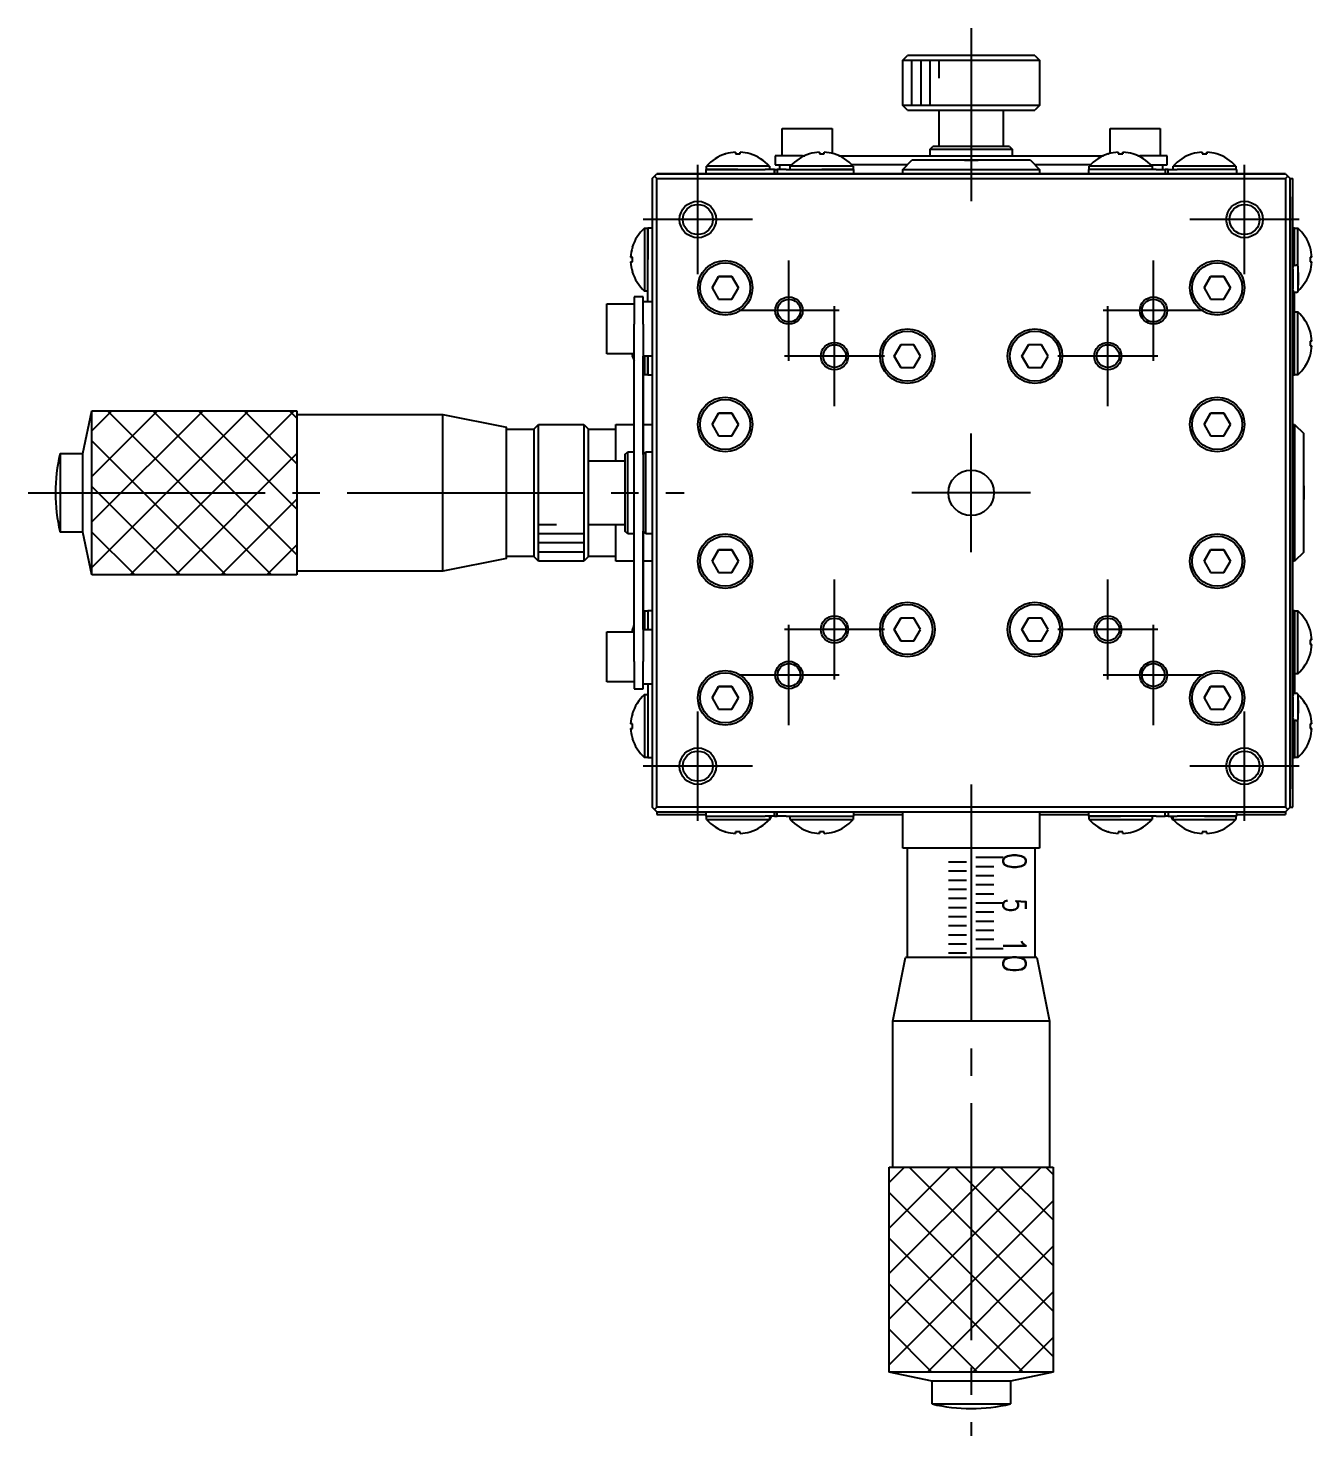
# Model space of a CAD drawing. Extents: x -80 to 133, y 99 to 279.
# Drawn here: x -11.9 to 58.5, y 201.3 to 278.5 of the extents above; entities that cross this region are included whole.
import ezdxf

# ---------------------------------------------------------------- set-up
doc = ezdxf.new("R2010")
doc.units = 0
doc.linetypes.add('CENTER', pattern=[17.5, 13, -1.5, 1.5, -1.5])
doc.layers.get('0').update_dxf_attribs({"linetype": 'CONTINUOUS'})
doc.layers.add('CENTER', color=1, linetype='CENTER')
doc.styles.get("Standard").update_dxf_attribs({"font": 'txt.shx', "bigfont": '@extfont2.shx'})

msp = doc.modelspace()

# ---------------------------------------------------------------- linework, layer by layer
at = {"color": 7, "linetype": 'CONTINUOUS'}
for p, q in [((36.091, 276.788), (36.341, 277.038)), ((36.091, 276.788), (43.591, 276.788)), ((36.091, 274.288), (36.091, 276.788)), ((43.341, 277.038), (36.341, 277.038)), ((43.341, 277.038), (36.341, 277.038)), ((43.341, 277.038), (43.591, 276.788)), ((43.591, 276.788), (43.591, 274.288)), ((43.591, 274.288), (36.091, 274.288)), ((36.341, 274.038), (36.091, 274.288)), ((43.591, 274.288), (43.341, 274.038)), ((36.341, 274.038), (43.341, 274.038)), ((38.091, 272.038), (38.091, 274.038)), ((41.591, 274.038), (41.591, 272.038)), ((29.466, 273.038), (30.841, 273.038)), ((29.466, 271.538), (29.466, 273.038)), ((30.841, 273.038), (32.216, 273.038)), ((32.216, 273.038), (32.216, 271.661)), ((47.466, 273.038), (48.841, 273.038)), ((47.466, 271.661), (47.466, 273.038)), ((48.841, 273.038), (50.216, 273.038)), ((50.216, 273.038), (50.216, 271.538)), ((37.591, 271.888), (37.741, 272.038)), ((41.941, 272.038), (37.741, 272.038)), ((38.091, 272.038), (37.741, 272.038)), ((41.941, 272.038), (41.591, 272.038)), ((41.941, 272.038), (42.091, 271.888)), ((26.366, 271.636), (26.368, 271.633)), ((26.366, 271.636), (26.368, 271.633)), ((26.911, 271.73), (26.911, 271.633)), ((26.911, 271.73), (26.911, 271.633)), ((26.911, 271.633), (27.171, 271.633)), ((27.171, 271.633), (27.171, 271.73)), ((27.715, 271.633), (27.717, 271.636)), ((29.091, 271.538), (29.091, 271.038)), ((30.591, 271.538), (29.091, 271.538)), ((30.591, 271.538), (30.703, 271.538)), ((30.966, 271.636), (30.968, 271.633)), ((30.966, 271.636), (30.968, 271.633)), ((31.511, 271.73), (31.511, 271.633)), ((31.511, 271.73), (31.511, 271.633)), ((31.511, 271.633), (31.771, 271.633)), ((31.771, 271.633), (31.771, 271.73)), ((32.315, 271.633), (32.317, 271.636)), ((32.58, 271.538), (47.103, 271.538)), ((36.091, 270.788), (36.591, 271.288)), ((43.091, 271.288), (36.591, 271.288)), ((39.841, 271.288), (36.591, 271.288)), ((37.591, 271.888), (42.091, 271.888)), ((37.591, 271.538), (37.591, 271.888)), ((39.466, 271.288), (40.216, 271.288)), ((39.466, 271.288), (40.216, 271.288)), ((43.091, 271.288), (39.841, 271.288)), ((42.091, 271.888), (42.091, 271.538)), ((43.091, 271.288), (43.591, 270.788)), ((47.366, 271.636), (47.368, 271.633)), ((47.911, 271.73), (47.911, 271.633)), ((47.911, 271.633), (48.171, 271.633)), ((48.171, 271.633), (48.171, 271.73)), ((48.171, 271.73), (48.171, 271.633)), ((48.715, 271.633), (48.717, 271.636)), ((48.715, 271.633), (48.717, 271.636)), ((48.98, 271.538), (49.091, 271.538)), ((50.591, 271.538), (49.091, 271.538)), ((50.591, 271.038), (50.591, 271.538)), ((51.966, 271.636), (51.968, 271.633)), ((52.511, 271.73), (52.511, 271.633)), ((52.511, 271.633), (52.771, 271.633)), ((52.771, 271.633), (52.771, 271.73)), ((52.771, 271.73), (52.771, 271.633)), ((53.315, 271.633), (53.317, 271.636)), ((53.315, 271.633), (53.317, 271.636)), ((22.341, 270.288), (22.466, 270.413)), ((22.466, 270.413), (22.591, 270.538)), ((22.466, 270.413), (22.591, 270.288)), ((57.091, 270.538), (22.591, 270.538)), ((22.591, 270.538), (24.841, 270.538)), ((24.841, 270.538), (25.091, 270.538)), ((25.091, 270.538), (29.091, 270.538)), ((25.291, 270.788), (27.041, 270.788)), ((25.291, 270.538), (25.291, 270.788)), ((28.766, 270.959), (25.316, 270.959)), ((25.316, 270.788), (25.316, 270.959)), ((27.041, 270.788), (25.316, 270.788)), ((27.041, 270.788), (28.541, 270.788)), ((29.041, 270.788), (28.541, 270.788)), ((28.766, 270.959), (28.766, 270.788)), ((29.041, 270.538), (29.041, 270.788)), ((29.041, 270.788), (29.041, 270.538)), ((29.041, 270.788), (29.191, 270.788)), ((29.091, 271.038), (29.989, 271.038)), ((29.091, 270.538), (34.841, 270.538)), ((29.191, 270.788), (29.191, 270.538)), ((29.691, 270.788), (29.191, 270.788)), ((29.341, 270.788), (29.341, 271.038)), ((29.691, 270.788), (31.641, 270.788)), ((33.366, 270.959), (29.916, 270.959)), ((29.916, 270.788), (29.916, 270.959)), ((31.641, 270.788), (33.391, 270.788)), ((33.366, 270.788), (31.641, 270.788)), ((36.341, 271.038), (33.294, 271.038)), ((33.366, 270.959), (33.366, 270.788)), ((33.391, 270.788), (33.391, 270.538)), ((34.841, 270.538), (44.841, 270.538)), ((36.091, 270.788), (39.841, 270.788)), ((36.091, 270.538), (36.091, 270.788)), ((39.841, 270.788), (43.591, 270.788)), ((46.389, 271.038), (43.341, 271.038)), ((43.591, 270.788), (43.591, 270.538)), ((44.841, 270.538), (50.591, 270.538)), ((48.041, 270.788), (46.291, 270.788)), ((46.291, 270.538), (46.291, 270.788)), ((49.766, 270.959), (46.316, 270.959)), ((46.316, 270.788), (46.316, 270.959)), ((48.041, 270.788), (46.316, 270.788)), ((49.991, 270.788), (48.041, 270.788)), ((49.694, 271.038), (50.591, 271.038)), ((49.766, 270.959), (49.766, 270.788)), ((49.991, 270.788), (50.491, 270.788)), ((50.341, 271.038), (50.341, 270.788)), ((50.641, 270.788), (50.491, 270.788)), ((50.491, 270.788), (50.491, 270.538)), ((50.491, 270.788), (50.491, 270.538)), ((50.591, 270.538), (50.841, 270.538)), ((50.641, 270.538), (50.641, 270.788)), ((50.641, 270.788), (51.141, 270.788)), ((50.841, 270.538), (55.091, 270.538)), ((54.366, 270.959), (50.916, 270.959)), ((50.916, 270.788), (50.916, 270.959)), ((52.641, 270.788), (51.141, 270.788)), ((54.391, 270.788), (52.641, 270.788)), ((54.366, 270.788), (52.641, 270.788)), ((54.366, 270.959), (54.366, 270.788)), ((54.391, 270.788), (54.391, 270.538)), ((55.091, 270.538), (57.091, 270.538)), ((57.091, 270.538), (57.216, 270.413)), ((57.091, 270.538), (57.341, 270.288)), ((57.216, 270.413), (57.091, 270.288)), ((57.216, 270.413), (57.341, 270.288)), ((22.341, 270.288), (22.341, 235.788)), ((22.591, 270.288), (57.091, 270.288)), ((22.591, 235.788), (22.591, 270.288)), ((57.091, 270.288), (57.091, 235.788)), ((57.341, 269.288), (57.341, 270.288)), ((57.341, 270.288), (57.491, 270.288)), ((57.341, 270.288), (57.491, 270.288)), ((57.491, 269.653), (57.491, 270.288)), ((57.491, 269.288), (57.491, 270.288)), ((57.491, 268.938), (57.491, 269.653)), ((57.341, 236.788), (57.341, 269.288)), ((57.341, 269.288), (57.341, 236.788)), ((57.491, 236.788), (57.491, 269.288)), ((57.491, 265.288), (57.491, 268.938)), ((21.92, 267.563), (21.92, 265.838)), ((21.92, 267.563), (22.091, 267.563)), ((22.091, 265.838), (22.091, 267.588)), ((22.091, 267.588), (22.341, 267.588)), ((22.091, 267.563), (22.091, 265.838)), ((57.491, 267.588), (57.591, 267.588)), ((57.591, 265.838), (57.591, 267.588)), ((57.591, 267.563), (57.763, 267.563)), ((57.763, 265.492), (57.763, 267.563)), ((21.246, 266.512), (21.243, 266.513)), ((21.246, 266.512), (21.243, 266.513)), ((58.44, 266.513), (58.437, 266.512)), ((58.44, 266.513), (58.437, 266.512)), ((21.246, 265.968), (21.149, 265.968)), ((21.149, 265.968), (21.246, 265.968)), ((21.246, 265.708), (21.246, 265.968)), ((21.92, 265.838), (21.92, 264.113)), ((22.091, 263.888), (22.091, 265.838)), ((57.591, 265.535), (57.591, 265.838)), ((58.437, 265.968), (58.437, 265.708)), ((58.534, 265.968), (58.437, 265.968)), ((58.534, 265.968), (58.437, 265.968)), ((21.149, 265.708), (21.246, 265.708)), ((21.243, 265.162), (21.246, 265.164)), ((57.491, 265.338), (57.491, 265.288)), ((57.491, 265.338), (57.491, 265.233)), ((57.491, 265.233), (57.491, 265.206)), ((57.491, 265.206), (57.491, 265.195)), ((57.491, 265.195), (57.491, 265.156)), ((57.491, 265.156), (57.491, 265.13)), ((57.491, 265.13), (57.491, 265.099)), ((57.491, 265.099), (57.491, 265.05)), ((57.491, 265.05), (57.491, 265.025)), ((57.491, 265.025), (57.491, 264.934)), ((57.616, 265.538), (57.666, 265.538)), ((57.616, 265.538), (57.666, 265.538)), ((57.791, 264.163), (57.791, 265.413)), ((57.791, 265.306), (57.791, 265.413)), ((57.791, 264.875), (57.791, 265.306)), ((57.791, 265.134), (57.791, 264.875)), ((57.791, 265.064), (57.791, 265.134)), ((57.791, 264.875), (57.791, 265.064)), ((57.791, 265.049), (57.791, 264.945)), ((57.791, 264.875), (57.791, 265.049)), ((58.437, 265.708), (58.534, 265.708)), ((58.437, 265.164), (58.44, 265.162)), ((25.981, 264.913), (25.62, 264.288)), ((25.62, 264.288), (25.981, 264.913)), ((25.62, 264.288), (25.981, 263.663)), ((26.702, 264.913), (25.981, 264.913)), ((25.981, 264.913), (26.702, 264.913)), ((27.063, 264.288), (26.702, 264.913)), ((26.702, 264.913), (27.063, 264.288)), ((26.702, 263.663), (27.063, 264.288)), ((52.981, 264.913), (52.62, 264.288)), ((52.62, 264.288), (52.981, 264.913)), ((52.62, 264.288), (52.981, 263.663)), ((53.702, 264.913), (52.981, 264.913)), ((52.981, 264.913), (53.702, 264.913)), ((54.063, 264.288), (53.702, 264.913)), ((53.702, 264.913), (54.063, 264.288)), ((53.702, 263.663), (54.063, 264.288)), ((57.491, 264.934), (57.491, 264.807)), ((57.491, 264.807), (57.491, 264.745)), ((57.491, 264.745), (57.491, 264.731)), ((57.491, 264.731), (57.491, 264.668)), ((57.491, 264.668), (57.491, 264.584)), ((57.491, 264.584), (57.491, 264.409)), ((57.491, 264.409), (57.491, 264.288)), ((57.491, 264.166), (57.491, 264.288)), ((57.491, 264.288), (57.491, 264.269)), ((57.491, 264.288), (57.491, 264.28)), ((57.491, 264.28), (57.491, 264.269)), ((57.491, 264.269), (57.491, 264.248)), ((57.491, 264.269), (57.491, 264.26)), ((57.491, 264.26), (57.491, 264.248)), ((57.491, 264.248), (57.491, 264.238)), ((57.491, 264.248), (57.491, 264.238)), ((57.791, 264.945), (57.791, 264.771)), ((57.791, 264.701), (57.791, 264.875)), ((57.791, 264.805), (57.791, 264.875)), ((57.791, 264.701), (57.791, 264.805)), ((57.791, 264.771), (57.791, 264.512)), ((57.791, 264.163), (57.791, 264.701)), ((57.791, 264.63), (57.791, 264.701)), ((57.791, 264.701), (57.791, 264.526)), ((57.791, 264.442), (57.791, 264.701)), ((57.791, 264.526), (57.791, 264.63)), ((57.791, 264.512), (57.791, 264.442)), ((21.841, 263.788), (21.341, 263.788)), ((21.341, 263.788), (21.341, 262.288)), ((21.841, 263.538), (21.841, 263.788)), ((21.841, 262.288), (21.841, 263.788)), ((21.841, 263.538), (22.341, 263.538)), ((22.091, 264.113), (21.92, 264.113)), ((22.091, 263.538), (22.091, 263.888)), ((25.981, 263.663), (26.702, 263.663)), ((52.981, 263.663), (53.702, 263.663)), ((57.491, 262.498), (57.491, 264.166)), ((57.591, 263.888), (57.591, 264.04)), ((57.591, 263.388), (57.591, 263.888)), ((57.666, 264.038), (57.616, 264.038)), ((57.666, 264.038), (57.616, 264.038)), ((19.841, 262.038), (19.841, 263.413)), ((19.841, 263.413), (21.341, 263.413)), ((57.491, 263.388), (57.591, 263.388)), ((57.591, 263.238), (57.491, 263.238)), ((57.591, 263.238), (57.591, 263.388)), ((57.591, 262.738), (57.591, 263.238)), ((57.591, 262.963), (57.763, 262.963)), ((57.591, 261.238), (57.591, 262.738)), ((57.763, 259.513), (57.763, 262.963)), ((19.841, 260.663), (19.841, 262.038)), ((21.341, 243.788), (21.341, 262.288)), ((21.841, 262.288), (21.841, 243.788)), ((57.491, 261.72), (57.491, 262.498)), ((58.44, 261.913), (58.437, 261.912)), ((58.44, 261.913), (58.437, 261.912)), ((35.981, 261.163), (35.62, 260.538)), ((35.62, 260.538), (35.981, 261.163)), ((36.702, 261.163), (35.981, 261.163)), ((37.063, 260.538), (36.702, 261.163)), ((42.981, 261.163), (42.62, 260.538)), ((42.62, 260.538), (42.981, 261.163)), ((43.702, 261.163), (42.981, 261.163)), ((44.063, 260.538), (43.702, 261.163)), ((57.491, 260.939), (57.491, 261.72)), ((57.591, 259.488), (57.591, 261.238)), ((57.591, 259.513), (57.591, 261.238)), ((58.437, 261.368), (58.437, 261.108)), ((58.534, 261.368), (58.437, 261.368)), ((58.534, 261.368), (58.437, 261.368)), ((58.437, 261.108), (58.534, 261.108)), ((21.341, 260.663), (19.841, 260.663)), ((21.243, 260.562), (21.246, 260.564)), ((21.841, 255.138), (21.841, 260.538)), ((22.341, 260.538), (21.841, 260.538)), ((21.92, 260.538), (21.92, 259.513)), ((22.091, 259.488), (22.091, 260.538)), ((22.091, 260.538), (22.091, 259.513)), ((35.62, 260.538), (35.981, 259.913)), ((35.981, 259.913), (35.62, 260.538)), ((36.702, 259.913), (37.063, 260.538)), ((42.62, 260.538), (42.981, 259.913)), ((42.981, 259.913), (42.62, 260.538)), ((43.702, 259.913), (44.063, 260.538)), ((57.491, 260.156), (57.491, 260.939)), ((58.437, 260.564), (58.44, 260.562)), ((35.981, 259.913), (36.702, 259.913)), ((42.981, 259.913), (43.702, 259.913)), ((57.491, 259.488), (57.491, 260.156)), ((21.841, 257.775), (21.841, 259.038)), ((21.841, 258.05), (21.841, 259.038)), ((22.091, 259.513), (21.92, 259.513)), ((22.341, 259.488), (22.091, 259.488)), ((57.491, 259.37), (57.491, 259.488)), ((57.591, 259.488), (57.491, 259.488)), ((57.491, 258.74), (57.491, 259.37)), ((57.763, 259.513), (57.591, 259.513)), ((21.841, 255.138), (21.841, 258.05)), ((57.491, 258.583), (57.491, 258.74)), ((57.491, 258.031), (57.491, 258.583)), ((57.491, 257.794), (57.491, 258.031)), ((-8.909, 255.188), (-8.409, 257.538)), ((-8.409, 248.538), (-8.409, 257.538)), ((-8.409, 257.538), (2.841, 257.538)), ((2.841, 257.538), (2.841, 253.038)), ((2.841, 257.338), (10.841, 257.338)), ((10.841, 248.738), (10.841, 257.338)), ((10.841, 257.338), (14.341, 256.638)), ((21.841, 257.819), (21.841, 257.824)), ((21.841, 256.907), (21.841, 257.824)), ((21.841, 257.688), (21.841, 257.819)), ((21.841, 256.611), (21.841, 257.688)), ((25.981, 257.413), (25.62, 256.788)), ((25.62, 256.788), (25.981, 257.413)), ((26.702, 257.413), (25.981, 257.413)), ((25.981, 257.413), (26.702, 257.413)), ((27.063, 256.788), (26.702, 257.413)), ((26.702, 257.413), (27.063, 256.788)), ((52.981, 257.413), (52.62, 256.788)), ((52.62, 256.788), (52.981, 257.413)), ((53.702, 257.413), (52.981, 257.413)), ((52.981, 257.413), (53.702, 257.413)), ((54.063, 256.788), (53.702, 257.413)), ((53.702, 257.413), (54.063, 256.788)), ((57.491, 257.32), (57.491, 257.794)), ((57.491, 257.003), (57.491, 257.32)), ((14.341, 249.438), (14.341, 256.638)), ((14.341, 256.538), (15.841, 256.538)), ((15.841, 256.538), (16.091, 256.788)), ((15.841, 256.538), (15.841, 249.538)), ((16.091, 249.288), (16.091, 256.788)), ((16.091, 256.788), (18.591, 256.788)), ((18.591, 256.788), (18.591, 249.288)), ((18.591, 256.788), (18.841, 256.538)), ((18.841, 249.538), (18.841, 256.538)), ((18.841, 256.538), (20.341, 256.538)), ((20.341, 254.788), (20.341, 256.788)), ((20.341, 256.788), (21.341, 256.788)), ((21.841, 255.138), (21.841, 256.907)), ((21.841, 256.788), (22.341, 256.788)), ((21.841, 256.611), (21.841, 255.138)), ((25.62, 256.788), (25.981, 256.163)), ((26.702, 256.163), (27.063, 256.788)), ((52.62, 256.788), (52.981, 256.163)), ((53.702, 256.163), (54.063, 256.788)), ((57.491, 256.608), (57.491, 257.003)), ((57.491, 256.788), (57.591, 256.788)), ((57.491, 256.212), (57.491, 256.608)), ((57.591, 256.788), (57.591, 253.038)), ((57.591, 256.788), (58.091, 256.288)), ((25.981, 256.163), (26.702, 256.163)), ((52.981, 256.163), (53.702, 256.163)), ((57.491, 255.895), (57.491, 256.212)), ((57.491, 255.419), (57.491, 255.895)), ((58.091, 249.788), (58.091, 256.288)), ((58.091, 253.038), (58.091, 256.288)), ((-10.159, 255.188), (-10.159, 250.888)), ((-10.159, 255.188), (-8.909, 255.188)), ((-8.909, 250.888), (-8.909, 255.188)), ((20.841, 255.138), (20.991, 255.288)), ((20.841, 255.138), (20.841, 250.938)), ((20.991, 250.788), (20.991, 255.288)), ((20.991, 255.288), (21.341, 255.288)), ((21.841, 255.138), (21.991, 255.288)), ((21.991, 253.038), (21.991, 255.288)), ((21.991, 255.288), (22.341, 255.288)), ((57.491, 255.181), (57.491, 255.419)), ((57.491, 254.626), (57.491, 255.181)), ((18.841, 254.788), (20.841, 254.788)), ((57.491, 254.467), (57.491, 254.626)), ((57.491, 253.832), (57.491, 254.467)), ((57.491, 253.753), (57.491, 253.832)), ((57.491, 253.038), (57.491, 253.753)), ((58.091, 253.413), (58.091, 252.663)), ((58.091, 253.413), (58.091, 252.663)), ((2.841, 253.038), (2.841, 248.538)), ((21.991, 250.788), (21.991, 253.038)), ((57.491, 252.323), (57.491, 253.038)), ((57.591, 253.038), (57.591, 249.288)), ((58.091, 249.788), (58.091, 253.038)), ((57.491, 252.244), (57.491, 252.323)), ((57.491, 251.609), (57.491, 252.244)), ((20.841, 251.288), (18.841, 251.288)), ((20.341, 249.288), (20.341, 251.288)), ((57.491, 251.45), (57.491, 251.609)), ((57.491, 250.894), (57.491, 251.45)), ((-8.909, 250.888), (-10.159, 250.888)), ((-8.409, 248.538), (-8.909, 250.888)), ((20.991, 250.788), (20.841, 250.938)), ((21.341, 250.788), (20.991, 250.788)), ((21.841, 249.168), (21.841, 250.938)), ((21.841, 250.938), (21.841, 249.464)), ((21.841, 245.538), (21.841, 250.938)), ((21.841, 248.026), (21.841, 250.938)), ((21.991, 250.788), (21.841, 250.938)), ((22.341, 250.788), (21.991, 250.788)), ((57.491, 250.656), (57.491, 250.894)), ((57.491, 250.181), (57.491, 250.656)), ((15.841, 249.538), (14.341, 249.538)), ((16.091, 249.288), (15.841, 249.538)), ((18.841, 249.538), (18.591, 249.288)), ((20.341, 249.538), (18.841, 249.538)), ((25.981, 249.913), (25.62, 249.288)), ((25.62, 249.288), (25.981, 249.913)), ((26.702, 249.913), (25.981, 249.913)), ((25.981, 249.913), (26.702, 249.913)), ((27.063, 249.288), (26.702, 249.913)), ((26.702, 249.913), (27.063, 249.288)), ((52.981, 249.913), (52.62, 249.288)), ((52.62, 249.288), (52.981, 249.913)), ((53.702, 249.913), (52.981, 249.913)), ((52.981, 249.913), (53.702, 249.913)), ((54.063, 249.288), (53.702, 249.913)), ((53.702, 249.913), (54.063, 249.288)), ((57.491, 249.864), (57.491, 250.181)), ((57.491, 249.468), (57.491, 249.864)), ((58.091, 249.788), (57.591, 249.288)), ((14.341, 249.438), (10.841, 248.738)), ((18.591, 249.288), (16.091, 249.288)), ((21.341, 249.288), (20.341, 249.288)), ((21.841, 248.387), (21.841, 249.464)), ((22.341, 249.288), (21.841, 249.288)), ((21.841, 248.251), (21.841, 249.168)), ((25.62, 249.288), (25.981, 248.663)), ((26.702, 248.663), (27.063, 249.288)), ((52.62, 249.288), (52.981, 248.663)), ((53.702, 248.663), (54.063, 249.288)), ((57.491, 249.072), (57.491, 249.468)), ((57.591, 249.288), (57.491, 249.288)), ((57.491, 248.756), (57.491, 249.072)), ((57.491, 248.282), (57.491, 248.756)), ((2.841, 248.538), (-8.409, 248.538)), ((10.841, 248.738), (2.841, 248.738)), ((21.841, 248.257), (21.841, 248.387)), ((21.841, 247.038), (21.841, 248.3)), ((21.841, 248.251), (21.841, 248.257)), ((21.841, 247.038), (21.841, 248.026)), ((25.981, 248.663), (26.702, 248.663)), ((52.981, 248.663), (53.702, 248.663)), ((57.491, 248.045), (57.491, 248.282)), ((57.491, 247.493), (57.491, 248.045)), ((57.491, 247.335), (57.491, 247.493)), ((57.491, 246.705), (57.491, 247.335)), ((21.92, 246.563), (21.92, 245.538)), ((21.92, 246.563), (22.091, 246.563)), ((22.091, 246.588), (22.091, 245.538)), ((22.091, 246.588), (22.341, 246.588)), ((22.091, 246.563), (22.091, 245.538)), ((57.491, 246.588), (57.491, 246.705)), ((57.491, 245.92), (57.491, 246.588)), ((57.491, 246.588), (57.591, 246.588)), ((57.591, 246.588), (57.591, 244.838)), ((57.591, 244.838), (57.591, 246.563)), ((57.591, 246.563), (57.763, 246.563)), ((57.763, 243.113), (57.763, 246.563)), ((35.981, 246.163), (35.62, 245.538)), ((35.62, 245.538), (35.981, 246.163)), ((36.702, 246.163), (35.981, 246.163)), ((37.063, 245.538), (36.702, 246.163)), ((42.981, 246.163), (42.62, 245.538)), ((42.62, 245.538), (42.981, 246.163)), ((43.702, 246.163), (42.981, 246.163)), ((44.063, 245.538), (43.702, 246.163)), ((57.491, 245.137), (57.491, 245.92)), ((19.841, 244.038), (19.841, 245.413)), ((19.841, 245.413), (21.341, 245.413)), ((21.246, 245.512), (21.243, 245.513)), ((21.841, 245.538), (22.341, 245.538)), ((35.62, 245.538), (35.981, 244.913)), ((35.981, 244.913), (35.62, 245.538)), ((35.981, 244.913), (36.702, 244.913)), ((36.702, 244.913), (37.063, 245.538)), ((42.62, 245.538), (42.981, 244.913)), ((42.981, 244.913), (42.62, 245.538)), ((42.981, 244.913), (43.702, 244.913)), ((43.702, 244.913), (44.063, 245.538)), ((57.491, 244.356), (57.491, 245.137)), ((58.44, 245.513), (58.437, 245.512)), ((58.437, 244.968), (58.437, 244.708)), ((58.534, 244.968), (58.437, 244.968)), ((57.491, 243.578), (57.491, 244.356)), ((57.591, 244.838), (57.591, 243.338)), ((58.437, 244.708), (58.534, 244.708)), ((58.534, 244.708), (58.437, 244.708)), ((58.437, 244.164), (58.44, 244.162)), ((58.437, 244.164), (58.44, 244.162)), ((19.841, 242.663), (19.841, 244.038)), ((21.341, 243.788), (21.341, 242.288)), ((21.841, 242.288), (21.841, 243.788)), ((57.491, 241.788), (57.491, 243.578)), ((57.591, 243.338), (57.591, 242.838)), ((21.341, 242.663), (19.841, 242.663)), ((57.591, 242.838), (57.491, 242.838)), ((57.491, 242.688), (57.591, 242.688)), ((57.763, 243.113), (57.591, 243.113)), ((57.591, 242.838), (57.591, 242.688)), ((57.591, 242.688), (57.591, 242.188)), ((21.341, 242.288), (21.841, 242.288)), ((21.841, 242.288), (21.841, 242.538)), ((22.341, 242.538), (21.841, 242.538)), ((21.92, 241.963), (21.92, 240.238)), ((21.92, 241.963), (22.091, 241.963)), ((22.091, 242.538), (22.091, 242.188)), ((22.091, 242.188), (22.091, 240.238)), ((25.981, 242.413), (25.62, 241.788)), ((25.62, 241.788), (25.981, 242.413)), ((26.702, 242.413), (25.981, 242.413)), ((25.981, 242.413), (26.702, 242.413)), ((27.063, 241.788), (26.702, 242.413)), ((26.702, 242.413), (27.063, 241.788)), ((52.981, 242.413), (52.62, 241.788)), ((52.62, 241.788), (52.981, 242.413)), ((53.702, 242.413), (52.981, 242.413)), ((52.981, 242.413), (53.702, 242.413)), ((54.063, 241.788), (53.702, 242.413)), ((53.702, 242.413), (54.063, 241.788)), ((57.491, 241.838), (57.491, 241.788)), ((57.491, 241.838), (57.491, 241.733)), ((57.591, 242.188), (57.591, 242.035)), ((57.616, 242.038), (57.666, 242.038)), ((57.616, 242.038), (57.666, 242.038)), ((57.791, 240.663), (57.791, 241.913)), ((57.791, 241.806), (57.791, 241.913)), ((57.791, 241.375), (57.791, 241.806)), ((25.62, 241.788), (25.981, 241.163)), ((25.981, 241.163), (26.702, 241.163)), ((26.702, 241.163), (27.063, 241.788)), ((52.62, 241.788), (52.981, 241.163)), ((52.981, 241.163), (53.702, 241.163)), ((53.702, 241.163), (54.063, 241.788)), ((57.491, 241.733), (57.491, 241.706)), ((57.491, 241.706), (57.491, 241.695)), ((57.491, 241.695), (57.491, 241.656)), ((57.491, 241.656), (57.491, 241.63)), ((57.491, 241.63), (57.491, 241.599)), ((57.491, 241.599), (57.491, 241.55)), ((57.491, 241.55), (57.491, 241.525)), ((57.491, 241.525), (57.491, 241.434)), ((57.491, 241.434), (57.491, 241.307)), ((57.491, 241.307), (57.491, 241.245)), ((57.491, 241.245), (57.491, 241.231)), ((57.491, 241.231), (57.491, 241.168)), ((57.491, 241.168), (57.491, 241.084)), ((57.491, 241.084), (57.491, 240.92)), ((57.791, 241.634), (57.791, 241.375)), ((57.791, 241.564), (57.791, 241.634)), ((57.791, 241.375), (57.791, 241.564)), ((57.791, 241.549), (57.791, 241.445)), ((57.791, 241.375), (57.791, 241.549)), ((57.791, 241.445), (57.791, 241.271)), ((57.791, 241.201), (57.791, 241.375)), ((57.791, 241.305), (57.791, 241.375)), ((57.791, 241.201), (57.791, 241.305)), ((57.791, 241.271), (57.791, 241.012)), ((57.791, 240.663), (57.791, 241.201)), ((57.791, 241.13), (57.791, 241.201)), ((57.791, 241.201), (57.791, 241.026)), ((57.791, 240.942), (57.791, 241.201)), ((57.791, 241.026), (57.791, 241.13)), ((21.246, 240.368), (21.149, 240.368)), ((21.246, 240.912), (21.243, 240.913)), ((21.246, 240.108), (21.246, 240.368)), ((57.491, 240.92), (57.491, 240.831)), ((57.491, 240.831), (57.491, 240.788)), ((57.491, 240.659), (57.491, 240.788)), ((57.491, 240.788), (57.491, 240.769)), ((57.491, 240.788), (57.491, 240.78)), ((57.491, 240.78), (57.491, 240.769)), ((57.491, 240.769), (57.491, 240.748)), ((57.491, 240.769), (57.491, 240.76)), ((57.491, 240.76), (57.491, 240.748)), ((57.491, 240.748), (57.491, 240.738)), ((57.491, 240.748), (57.491, 240.738)), ((57.491, 237.137), (57.491, 240.659)), ((57.591, 240.54), (57.591, 240.238)), ((57.666, 240.538), (57.616, 240.538)), ((57.666, 240.538), (57.616, 240.538)), ((57.763, 238.513), (57.763, 240.583)), ((57.791, 241.012), (57.791, 240.942)), ((58.44, 240.913), (58.437, 240.912)), ((58.437, 240.368), (58.437, 240.108)), ((58.534, 240.368), (58.437, 240.368)), ((21.149, 240.108), (21.246, 240.108)), ((21.149, 240.108), (21.246, 240.108)), ((21.243, 239.562), (21.246, 239.564)), ((21.243, 239.562), (21.246, 239.564)), ((21.92, 240.238), (21.92, 238.513)), ((22.091, 240.238), (22.091, 238.488)), ((22.091, 240.238), (22.091, 238.513)), ((57.591, 240.238), (57.591, 238.488)), ((57.591, 238.513), (57.591, 240.238)), ((58.437, 240.108), (58.534, 240.108)), ((58.534, 240.108), (58.437, 240.108)), ((58.437, 239.564), (58.44, 239.562)), ((58.437, 239.564), (58.44, 239.562)), ((22.091, 238.513), (21.92, 238.513)), ((22.341, 238.488), (22.091, 238.488)), ((57.591, 238.488), (57.491, 238.488)), ((57.763, 238.513), (57.591, 238.513)), ((57.341, 235.788), (57.341, 236.788)), ((57.491, 236.423), (57.491, 237.137)), ((57.491, 235.788), (57.491, 236.788)), ((57.491, 235.788), (57.491, 236.423)), ((22.466, 235.663), (22.341, 235.788)), ((22.591, 235.788), (22.466, 235.663)), ((22.591, 235.538), (22.466, 235.663)), ((57.091, 235.788), (22.591, 235.788)), ((57.091, 235.788), (57.216, 235.663)), ((57.341, 235.788), (57.091, 235.538)), ((57.216, 235.663), (57.091, 235.538)), ((57.341, 235.788), (57.216, 235.663)), ((57.341, 235.788), (57.491, 235.788)), ((22.591, 235.538), (57.091, 235.538)), ((22.591, 235.538), (22.591, 235.388)), ((22.591, 235.388), (23.591, 235.388)), ((23.591, 235.388), (25.291, 235.388)), ((25.291, 235.288), (25.291, 235.538)), ((25.291, 235.288), (27.041, 235.288)), ((25.316, 235.288), (27.041, 235.288)), ((25.316, 235.116), (25.316, 235.288)), ((25.316, 235.116), (27.041, 235.116)), ((27.041, 235.288), (28.541, 235.288)), ((27.041, 235.116), (28.766, 235.116)), ((29.041, 235.288), (28.541, 235.288)), ((28.766, 235.288), (28.766, 235.116)), ((28.841, 235.263), (28.841, 235.213)), ((28.841, 235.263), (28.841, 235.213)), ((29.041, 235.538), (29.041, 235.288)), ((29.041, 235.288), (29.041, 235.538)), ((29.041, 235.288), (29.191, 235.288)), ((29.191, 235.288), (29.191, 235.538)), ((29.691, 235.288), (29.191, 235.288)), ((29.691, 235.288), (31.641, 235.288)), ((29.916, 235.116), (29.916, 235.288)), ((29.916, 235.116), (31.641, 235.116)), ((31.641, 235.288), (33.391, 235.288)), ((31.641, 235.288), (33.366, 235.288)), ((31.641, 235.116), (33.366, 235.116)), ((33.366, 235.288), (33.366, 235.116)), ((33.391, 235.538), (33.391, 235.288)), ((33.391, 235.388), (36.091, 235.388)), ((36.091, 233.538), (36.091, 235.538)), ((43.591, 235.538), (43.591, 233.538)), ((43.591, 235.388), (46.291, 235.388)), ((46.291, 235.288), (46.291, 235.538)), ((48.041, 235.288), (46.291, 235.288)), ((46.316, 235.288), (48.041, 235.288)), ((46.316, 235.116), (46.316, 235.288)), ((46.316, 235.116), (48.041, 235.116)), ((49.991, 235.288), (48.041, 235.288)), ((48.041, 235.116), (49.766, 235.116)), ((49.766, 235.288), (49.766, 235.116)), ((49.991, 235.288), (50.491, 235.288)), ((50.491, 235.288), (50.491, 235.538)), ((50.491, 235.288), (50.491, 235.538)), ((50.641, 235.288), (50.491, 235.288)), ((50.641, 235.538), (50.641, 235.288)), ((50.641, 235.288), (51.141, 235.288)), ((50.841, 235.213), (50.841, 235.263)), ((50.841, 235.213), (50.841, 235.263)), ((50.916, 235.116), (50.916, 235.288)), ((50.916, 235.116), (52.641, 235.116)), ((52.641, 235.288), (51.141, 235.288)), ((54.391, 235.288), (52.641, 235.288)), ((52.641, 235.288), (54.366, 235.288)), ((52.641, 235.116), (54.366, 235.116)), ((54.366, 235.288), (54.366, 235.116)), ((54.391, 235.538), (54.391, 235.288)), ((54.391, 235.388), (56.091, 235.388)), ((56.091, 235.388), (57.091, 235.388)), ((57.091, 235.538), (57.091, 235.388)), ((57.091, 235.538), (57.091, 235.388)), ((26.368, 234.443), (26.366, 234.439)), ((26.368, 234.443), (26.366, 234.439)), ((26.911, 234.443), (26.911, 234.345)), ((27.171, 234.443), (26.911, 234.443)), ((26.911, 234.345), (26.911, 234.443)), ((27.171, 234.345), (27.171, 234.443)), ((27.717, 234.439), (27.715, 234.443)), ((30.968, 234.443), (30.966, 234.439)), ((30.968, 234.443), (30.966, 234.439)), ((31.511, 234.443), (31.511, 234.345)), ((31.771, 234.443), (31.511, 234.443)), ((31.511, 234.345), (31.511, 234.443)), ((31.771, 234.345), (31.771, 234.443)), ((32.317, 234.439), (32.315, 234.443)), ((47.368, 234.443), (47.366, 234.439)), ((47.911, 234.443), (47.911, 234.345)), ((48.171, 234.443), (47.911, 234.443)), ((48.171, 234.345), (48.171, 234.443)), ((48.171, 234.345), (48.171, 234.443)), ((48.717, 234.439), (48.715, 234.443)), ((48.717, 234.439), (48.715, 234.443)), ((51.968, 234.443), (51.966, 234.439)), ((52.511, 234.443), (52.511, 234.345)), ((52.771, 234.443), (52.511, 234.443)), ((52.771, 234.345), (52.771, 234.443)), ((52.771, 234.345), (52.771, 234.443)), ((53.317, 234.439), (53.315, 234.443)), ((53.317, 234.439), (53.315, 234.443)), ((43.591, 233.538), (36.091, 233.538)), ((36.341, 227.538), (36.341, 233.538)), ((43.341, 233.538), (43.341, 227.538)), ((35.541, 224.038), (36.241, 227.538)), ((43.441, 227.538), (36.241, 227.538)), ((43.441, 227.538), (44.141, 224.038)), ((44.141, 224.038), (35.541, 224.038)), ((35.541, 216.038), (35.541, 224.038)), ((44.141, 224.038), (44.141, 216.038)), ((35.341, 216.038), (39.841, 216.038)), ((35.341, 204.788), (35.341, 216.038)), ((39.841, 216.038), (44.341, 216.038)), ((44.341, 216.038), (44.341, 204.788)), ((44.341, 204.788), (35.341, 204.788)), ((37.691, 204.288), (35.341, 204.788)), ((44.341, 204.788), (41.991, 204.288)), ((41.991, 204.288), (37.691, 204.288)), ((37.691, 203.038), (37.691, 204.288)), ((41.991, 204.288), (41.991, 203.038)), ((37.691, 203.038), (41.991, 203.038))]:
    msp.add_line(p, q, dxfattribs=at)
at = {"color": 3, "linetype": 'CONTINUOUS'}
for p, q in [((36.591, 274.288), (36.591, 276.788)), ((37.091, 274.288), (37.091, 276.788)), ((37.591, 274.288), (37.591, 276.788)), ((38.091, 275.788), (38.091, 276.788)), ((0.188, 257.538), (-8.409, 248.941)), ((-2.312, 257.538), (-8.409, 251.441)), ((-4.812, 257.538), (-8.409, 253.941)), ((-7.312, 257.538), (-8.409, 256.441)), ((1.438, 248.538), (-7.562, 257.538)), ((2.688, 257.538), (-6.312, 248.538)), ((2.841, 249.634), (-5.062, 257.538)), ((2.841, 252.134), (-2.562, 257.538)), ((2.841, 254.634), (-0.062, 257.538)), ((2.841, 257.134), (2.438, 257.538)), ((-1.062, 248.538), (-8.409, 255.884)), ((2.841, 255.191), (-3.812, 248.538)), ((-3.562, 248.538), (-8.409, 253.384)), ((2.841, 252.691), (-1.312, 248.538)), ((17.091, 251.288), (16.091, 251.288)), ((-6.062, 248.538), (-8.409, 250.884)), ((18.591, 250.788), (16.091, 250.788)), ((2.841, 250.191), (1.188, 248.538)), ((18.591, 250.288), (16.091, 250.288)), ((18.591, 249.788), (16.091, 249.788)), ((38.591, 232.788), (39.591, 232.788)), ((40.091, 233.038), (41.591, 233.038)), ((40.091, 232.538), (41.091, 232.538)), ((38.591, 232.288), (39.591, 232.288)), ((38.591, 231.788), (39.591, 231.788)), ((40.091, 232.038), (41.091, 232.038)), ((38.591, 231.288), (39.591, 231.288)), ((40.091, 231.538), (41.091, 231.538)), ((40.091, 231.038), (41.091, 231.038)), ((38.591, 230.788), (39.591, 230.788)), ((38.591, 230.288), (39.591, 230.288)), ((40.091, 230.538), (41.591, 230.538)), ((38.591, 229.788), (39.591, 229.788)), ((40.091, 230.038), (41.091, 230.038)), ((40.091, 229.538), (41.091, 229.538)), ((38.591, 229.288), (39.591, 229.288)), ((38.591, 229.288), (39.591, 229.288)), ((38.591, 228.788), (39.591, 228.788)), ((40.091, 229.038), (41.091, 229.038)), ((38.591, 228.288), (39.591, 228.288)), ((40.091, 228.538), (41.091, 228.538)), ((40.091, 228.038), (41.591, 228.038)), ((38.591, 227.788), (39.591, 227.788)), ((43.688, 216.038), (35.341, 207.691)), ((41.188, 216.038), (35.341, 210.191)), ((38.688, 216.038), (35.341, 212.691)), ((36.188, 216.038), (35.341, 215.191)), ((44.341, 208.134), (36.438, 216.038)), ((44.341, 210.634), (38.938, 216.038)), ((44.341, 213.134), (41.438, 216.038)), ((44.341, 215.634), (43.938, 216.038)), ((44.341, 205.634), (35.341, 214.634)), ((44.341, 214.191), (35.341, 205.191)), ((42.688, 204.788), (35.341, 212.134)), ((44.341, 211.691), (37.438, 204.788)), ((40.188, 204.788), (35.341, 209.634)), ((44.341, 209.191), (39.938, 204.788)), ((37.688, 204.788), (35.341, 207.134)), ((44.341, 206.691), (42.438, 204.788))]:
    msp.add_line(p, q, dxfattribs=at)
for centre, radius in [((24.841, 268.038), 1), ((54.841, 268.038), 1), ((29.841, 263.038), 0.75), ((49.841, 263.038), 0.75), ((32.341, 260.538), 0.75), ((47.341, 260.538), 0.75), ((32.341, 245.538), 0.75), ((47.341, 245.538), 0.75), ((29.841, 243.038), 0.75), ((49.841, 243.038), 0.75), ((24.841, 238.038), 1), ((54.841, 238.038), 1)]:
    msp.add_circle(centre, radius, dxfattribs=at)
at = {"color": 7, "linetype": 'CONTINUOUS'}
for centre, radius in [((24.841, 268.038), 0.825), ((54.841, 268.038), 0.825), ((26.341, 264.288), 1.5), ((53.341, 264.288), 1.5), ((26.341, 264.288), 1.375), ((53.341, 264.288), 1.375), ((29.841, 263.038), 0.625), ((49.841, 263.038), 0.625), ((36.341, 260.538), 1.5), ((36.341, 260.538), 1.375), ((43.341, 260.538), 1.5), ((43.341, 260.538), 1.375), ((32.341, 260.538), 0.625), ((47.341, 260.538), 0.625), ((26.341, 256.788), 1.5), ((26.341, 256.788), 1.375), ((53.341, 256.788), 1.5), ((53.341, 256.788), 1.375), ((39.841, 253.038), 1.25), ((26.341, 249.288), 1.5), ((26.341, 249.288), 1.375), ((53.341, 249.288), 1.5), ((53.341, 249.288), 1.375), ((36.341, 245.538), 1.5), ((36.341, 245.538), 1.375), ((43.341, 245.538), 1.5), ((43.341, 245.538), 1.375), ((32.341, 245.538), 0.625), ((47.341, 245.538), 0.625), ((29.841, 243.038), 0.625), ((49.841, 243.038), 0.625), ((26.341, 241.788), 1.5), ((26.341, 241.788), 1.375), ((53.341, 241.788), 1.5), ((53.341, 241.788), 1.375), ((24.841, 238.038), 0.825), ((54.841, 238.038), 0.825)]:
    msp.add_circle(centre, radius, dxfattribs=at)
for centre, radius, start, end in [((27.041, 269.438), 2.3, 107.07998, 138.59038), ((27.041, 269.438), 2.296, 93.24538, 107.06558), ((27.041, 269.438), 2.296, 72.93442, 86.75462), ((27.041, 269.438), 2.3, 41.40962, 72.92002), ((31.641, 269.438), 2.3, 107.07998, 138.59038), ((31.641, 269.438), 2.296, 93.24538, 107.06558), ((31.641, 269.438), 2.296, 72.93442, 86.75462), ((31.641, 269.438), 2.3, 41.40962, 72.92002), ((48.041, 269.438), 2.3, 107.07998, 138.59038), ((48.041, 269.438), 2.296, 93.24538, 107.06558), ((48.041, 269.438), 2.296, 72.93442, 86.75462), ((48.041, 269.438), 2.3, 41.40962, 72.92002), ((52.641, 269.438), 2.3, 107.07998, 138.59038), ((52.641, 269.438), 2.296, 93.24538, 107.06558), ((52.641, 269.438), 2.296, 72.93442, 86.75462), ((52.641, 269.438), 2.3, 41.40962, 72.92002), ((23.441, 265.838), 2.3, 131.40962, 162.92002), ((56.241, 265.838), 2.3, 17.07998, 48.59038), ((23.441, 265.838), 2.296, 162.93442, 176.75462), ((56.241, 265.838), 2.296, 3.24538, 17.06558), ((23.441, 265.838), 2.296, 183.24538, 197.06558), ((23.441, 265.838), 2.3, 197.07998, 228.59038), ((57.616, 265.413), 0.125, 90, 180), ((57.666, 265.413), 0.125, 0, 90), ((56.241, 265.838), 2.3, 311.40962, 342.92002), ((56.241, 265.838), 2.296, 342.93442, 356.75462), ((57.616, 264.163), 0.125, 180, 270), ((57.666, 264.163), 0.125, 270, 0), ((56.241, 261.238), 2.3, 17.07998, 48.59038), ((56.241, 261.238), 2.296, 3.24538, 17.06558), ((56.241, 261.238), 2.296, 342.93442, 356.75462), ((23.441, 261.238), 2.296, 194.5012, 197.06558), ((23.441, 261.238), 2.3, 197.07998, 204.07061), ((56.241, 261.238), 2.3, 311.40962, 342.92002), ((23.441, 261.238), 2.3, 225.92079, 228.59038), ((-1.039, 253.038), 9.37, 166.73497, 180), ((-1.039, 253.038), 9.37, 180, 193.26503), ((23.441, 244.838), 2.3, 131.40962, 134.07921), ((56.241, 244.838), 2.3, 17.07998, 48.59038), ((23.441, 244.838), 2.3, 155.92939, 162.92002), ((23.441, 244.838), 2.296, 162.93442, 165.4988), ((56.241, 244.838), 2.296, 3.24538, 17.06558), ((56.241, 244.838), 2.3, 311.40962, 342.92002), ((56.241, 244.838), 2.296, 342.93442, 356.75462), ((23.441, 240.238), 2.3, 131.40962, 162.92002), ((57.616, 241.913), 0.125, 90, 180), ((57.666, 241.913), 0.125, 0, 90), ((56.241, 240.238), 2.3, 17.07998, 48.59038), ((23.441, 240.238), 2.296, 162.93442, 176.75462), ((57.616, 240.663), 0.125, 180, 270), ((57.666, 240.663), 0.125, 270, 0), ((56.241, 240.238), 2.296, 3.24538, 17.06558), ((23.441, 240.238), 2.296, 183.24538, 197.06558), ((23.441, 240.238), 2.3, 197.07998, 228.59038), ((56.241, 240.238), 2.3, 311.40962, 342.92002), ((56.241, 240.238), 2.296, 342.93442, 356.75462), ((27.041, 236.638), 2.3, 221.40962, 252.92002), ((27.041, 236.638), 2.3, 287.07998, 318.59038), ((28.716, 235.213), 0.125, 282.4457, 0), ((28.716, 235.263), 0.125, 0, 11.53696), ((31.641, 236.638), 2.3, 221.40962, 252.92002), ((31.641, 236.638), 2.3, 287.07998, 318.59038), ((48.041, 236.638), 2.3, 221.40962, 252.92002), ((48.041, 236.638), 2.3, 287.07998, 318.59038), ((50.966, 235.263), 0.125, 168.46304, 180), ((50.966, 235.213), 0.125, 180, 257.55429), ((52.641, 236.638), 2.3, 221.40962, 252.92002), ((52.641, 236.638), 2.3, 287.07998, 318.59038), ((27.041, 236.638), 2.296, 252.93442, 266.75462), ((27.041, 236.638), 2.296, 273.24538, 287.06558), ((31.641, 236.638), 2.296, 252.93442, 266.75462), ((31.641, 236.638), 2.296, 273.24538, 287.06558), ((48.041, 236.638), 2.296, 252.93442, 266.75462), ((48.041, 236.638), 2.296, 273.24538, 287.06558), ((52.641, 236.638), 2.296, 252.93442, 266.75462), ((52.641, 236.638), 2.296, 273.24538, 287.06558), ((39.841, 212.158), 9.37, 256.73497, 270), ((39.841, 212.158), 9.37, 270, 283.26503)]:
    msp.add_arc(centre, radius, start, end, dxfattribs=at)
at = {"layer": 'CENTER', "color": 1, "linetype": 'CENTER'}
for p, q in [((39.841, 278.538), (39.841, 269.038)), ((24.841, 265.038), (24.841, 271.038)), ((54.841, 265.038), (54.841, 271.038)), ((27.841, 268.038), (21.841, 268.038)), ((57.841, 268.038), (51.841, 268.038)), ((29.841, 260.288), (29.841, 265.788)), ((49.841, 260.288), (49.841, 265.788)), ((32.591, 263.038), (27.091, 263.038)), ((32.341, 257.788), (32.341, 263.288)), ((52.591, 263.038), (47.091, 263.038)), ((47.341, 257.788), (47.341, 263.288)), ((35.091, 260.538), (29.591, 260.538)), ((50.091, 260.538), (44.591, 260.538)), ((39.841, 249.788), (39.841, 256.288)), ((-11.909, 253.038), (24.091, 253.038)), ((43.091, 253.038), (36.591, 253.038)), ((32.341, 242.788), (32.341, 248.288)), ((47.341, 242.788), (47.341, 248.288)), ((29.841, 240.288), (29.841, 245.788)), ((49.841, 240.288), (49.841, 245.788)), ((35.091, 245.538), (29.591, 245.538)), ((50.091, 245.538), (44.591, 245.538)), ((32.591, 243.038), (27.091, 243.038)), ((52.591, 243.038), (47.091, 243.038)), ((24.841, 235.038), (24.841, 241.038)), ((54.841, 235.038), (54.841, 241.038)), ((27.841, 238.038), (21.841, 238.038)), ((57.841, 238.038), (51.841, 238.038)), ((39.841, 237.038), (39.841, 201.288))]:
    msp.add_line(p, q, dxfattribs=at)

# ---------------------------------------------------------------- texts
at = {"color": 7}
for s, width, p in [('0', 0.864, (41.591, 233.288)), ('5', 0.72, (41.591, 230.788)), ('10', 0.96, (41.591, 228.738))]:
    msp.add_text(s, height=1.25, rotation=270, dxfattribs=dict(at, width=width)).set_placement(p)

doc.saveas('drawing.dxf')
